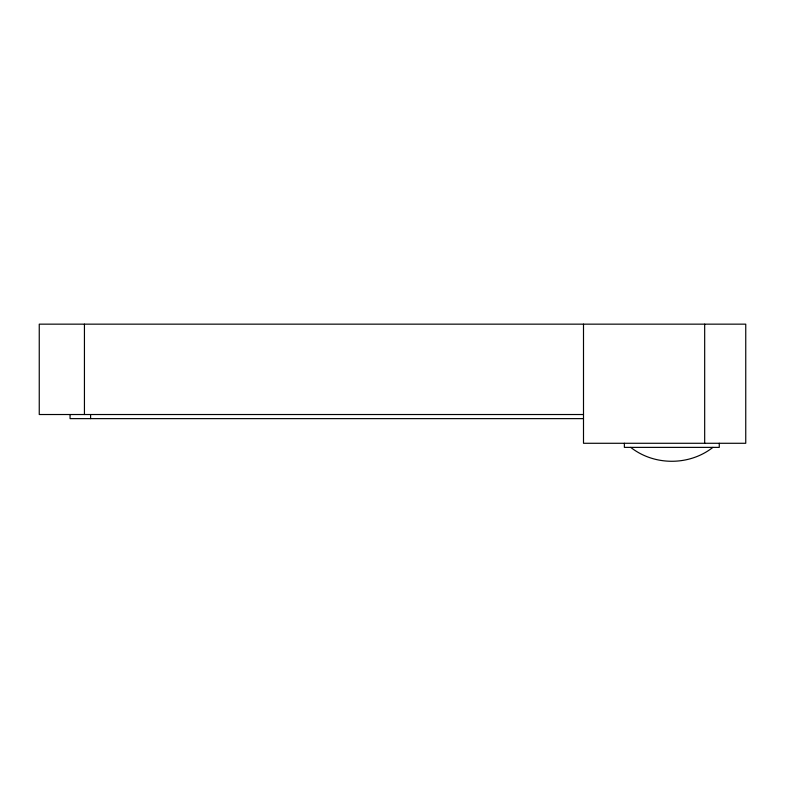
<?xml version="1.0" encoding="UTF-8"?>
<svg xmlns="http://www.w3.org/2000/svg" width="785" height="785" viewBox="0 0 785 785"><rect width="100%" height="100%" fill="white"/><g stroke="black" fill="none" stroke-linecap="round" stroke-linejoin="round"><path stroke-width="1.18" d="M712.888 447.381C689.407 465.907 654.229 465.907 630.738 447.381M583.5 414.519L39.25 414.519L39.25 324.156L745.75 324.156L745.75 443.28L583.5 443.28L583.5 324.156M583.5 418.631L70.061 418.631L70.061 414.519M719.266 443.28L719.266 447.381L624.369 447.381L624.369 443.28M704.675 324.156L704.675 443.28M90.599 414.519L90.599 418.631M84.437 324.156L84.437 414.519"/></g></svg>
